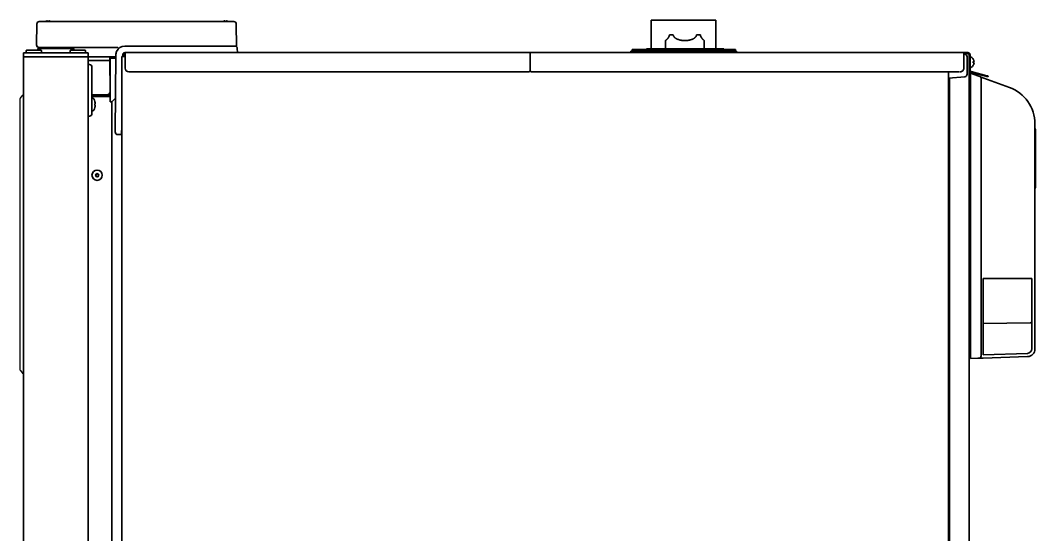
# Model space of a CAD drawing. Extents: x 6327 to 10269, y -393 to 3371.
# Drawn here: x 7394 to 8180, y 1882 to 2281 of the extents above; entities that cross this region are included whole.
import ezdxf

# ---------------------------------------------------------------- set-up
doc = ezdxf.new("R2010")
doc.units = 0
doc.header["$LTSCALE"] = 5
doc.layers.add('1', color=7, linetype='CONTINUOUS', true_color=0xffffff)
doc.layers.add('GEOM', color=7, linetype='CONTINUOUS')

msp = doc.modelspace()

# ---------------------------------------------------------------- linework, layer by layer
at = {"layer": '1', "color": 7, "linetype": 'Continuous', "lineweight": 35}
for p, q in [((7907.07, 2280.53), (7882.07, 2280.53)), ((7882.07, 2280.53), (7882.07, 2258.53)), ((7932.07, 2280.53), (7907.07, 2280.53)), ((7932.07, 2258.53), (7932.07, 2280.53)), ((7406.07, 2261.53), (7406.35, 2277.66)), ((7408.25, 2279.53), (7413.35, 2279.53)), ((7413.35, 2279.53), (7469.88, 2279.53)), ((7469.88, 2279.53), (7473.88, 2279.53)), ((7473.88, 2279.53), (7553.72, 2279.53)), ((7553.72, 2279.53), (7558.82, 2279.53)), ((7560.72, 2277.66), (7561.03, 2259.88)), ((7893.07, 2264.92), (7893.07, 2258.53)), ((7896.07, 2269.33), (7899.07, 2269.33)), ((7917.07, 2269.33), (7920.07, 2269.33)), ((7923.07, 2258.53), (7923.07, 2264.92)), ((7398.32, 2257.28), (7398.07, 2257.03)), ((7398.07, 2255.53), (7398.07, 2257.03)), ((7398.32, 2257.28), (7409.82, 2257.28)), ((7406.08, 2261.46), (7406.07, 2261.53)), ((7407.11, 2257.28), (7407.13, 2258.28)), ((7407.63, 2258.78), (7434.52, 2258.78)), ((7413.07, 2259.53), (7408.07, 2259.53)), ((7409.82, 2257.28), (7410.07, 2257.03)), ((7410.07, 2255.53), (7410.07, 2257.03)), ((7468.24, 2259.53), (7413.07, 2259.53)), ((7432.32, 2257.28), (7432.07, 2257.03)), ((7432.07, 2255.53), (7432.07, 2257.03)), ((7432.32, 2257.28), (7443.82, 2257.28)), ((7435.04, 2257.28), (7435.02, 2258.28)), ((7443.82, 2257.28), (7444.07, 2257.03)), ((7444.07, 2255.53), (7444.07, 2257.03)), ((7474.56, 2260.53), (7554.56, 2260.53)), ((7554.56, 2260.53), (7559.56, 2260.53)), ((7561.56, 2258.56), (7561.62, 2255.53)), ((7866.12, 2256.53), (7866.12, 2255.53)), ((7866.12, 2256.53), (7877.27, 2256.53)), ((7878.27, 2258.03), (7867.12, 2258.03)), ((7867.12, 2258.03), (7867.12, 2256.53)), ((7939.27, 2257.53), (7877.27, 2257.53)), ((7877.27, 2257.53), (7877.27, 2256.53)), ((7939.27, 2256.53), (7877.27, 2256.53)), ((7877.27, 2256.53), (7877.27, 2255.53)), ((7878.27, 2258.53), (7938.27, 2258.53)), ((7878.27, 2258.53), (7878.27, 2257.53)), ((7938.27, 2257.53), (7938.27, 2258.53)), ((7947.12, 2258.03), (7938.27, 2258.03)), ((7939.27, 2256.53), (7939.27, 2257.53)), ((7939.27, 2255.53), (7939.27, 2256.53)), ((7939.27, 2256.53), (7948.12, 2256.53)), ((7947.12, 2256.53), (7947.12, 2258.03)), ((7948.12, 2255.53), (7948.12, 2256.53)), ((7396.07, 2255.28), (7396.07, 2252.28)), ((7396.07, 2255.28), (7446.07, 2255.28)), ((7396.07, 1400.78), (7396.07, 2252.28)), ((7396.07, 2252.28), (7446.07, 2252.28)), ((7398.32, 2255.28), (7398.07, 2255.53)), ((7409.82, 2255.28), (7410.07, 2255.53)), ((7432.32, 2255.28), (7432.07, 2255.53)), ((7443.82, 2255.28), (7444.07, 2255.53)), ((7446.07, 2255.28), (7446.07, 2252.28)), ((7446.07, 1400.78), (7446.07, 2252.28)), ((7446.07, 2252.28), (7462.52, 2252.28)), ((7446.07, 2249.28), (7462.82, 2249.28)), ((7466.42, 2252.28), (7462.52, 2252.28)), ((7462.77, 2252.03), (7462.82, 2249.28)), ((7463.07, 2226.28), (7462.88, 2248.78)), ((7463.22, 2217.28), (7463.22, 2251.28)), ((7467.54, 2251.28), (7463.22, 2251.28)), ((7466.45, 2252.28), (7466.41, 2252.28)), ((7467.04, 2194.04), (7467.56, 2253.59)), ((7472.07, 1374.13), (7472.07, 2252.53)), ((7473.87, 2252.53), (7472.07, 2252.53)), ((7472.87, 2252.53), (7472.87, 2253.73)), ((7473.67, 2252.53), (7473.67, 2253.73)), ((7474.67, 2255.53), (7474.67, 2253.63)), ((7474.67, 2255.53), (8124.07, 2255.53)), ((7474.67, 2253.63), (7474.67, 2243.52)), ((7788.37, 2255.53), (7788.37, 2253.63)), ((7788.37, 2253.63), (7788.37, 2241.52)), ((8124.07, 2255.53), (8126.24, 2255.53)), ((8124.07, 2253.63), (8124.07, 2255.53)), ((8126.61, 2254.73), (8124.07, 2254.73)), ((8124.07, 2254.31), (8124.64, 2254.29)), ((8124.07, 2243.52), (8124.07, 2253.63)), ((8126.57, 2252.29), (8126.57, 2243.57)), ((8128.07, 2241.91), (8128.07, 2253.73)), ((8128.87, 2253.73), (8128.87, 2241.91)), ((8129.47, 2252.03), (8129.27, 2252.03)), ((8131.32, 2250.33), (8131.35, 2250.33)), ((7447.11, 2246.26), (7446.07, 2246.28)), ((7449.07, 2244.26), (7449.07, 2208.29)), ((7463.22, 2242.78), (7462.93, 2242.78)), ((7477.67, 2240.53), (7787.37, 2240.53)), ((7789.37, 2240.53), (8120.77, 2240.53)), ((8112.07, 2238.19), (8112.07, 2240.53)), ((8126.57, 2243.57), (8126.57, 2238.83)), ((8128.07, 2241.91), (8128.87, 2241.91)), ((8128.07, 2241.9), (8128.07, 1388.23)), ((8129.27, 2244.03), (8129.47, 2244.03)), ((8129.61, 2240.94), (8129.41, 2240.17)), ((8129.61, 2240.94), (8141.92, 2237.64)), ((8131.35, 2245.73), (8131.32, 2245.73)), ((8112.07, 2238.19), (8112.07, 1374.13)), ((8124.75, 2236.83), (8112.07, 2235.73)), ((8112.87, 1374.53), (8112.87, 2235.8)), ((8129.07, 2237.42), (8129.07, 2239.53)), ((8129.07, 2239.53), (8135.52, 2237.18)), ((8129.07, 2237.42), (8129.07, 2020.52)), ((8141.71, 2236.87), (8129.41, 2240.17)), ((8135.52, 2237.18), (8136.35, 2236.88)), ((8136.35, 2236.88), (8137.44, 2236.48)), ((8137.4, 2020.76), (8137.4, 2235)), ((8137.44, 2236.48), (8139.52, 2235.72)), ((8139.52, 2235.72), (8159.33, 2228.51)), ((8142.56, 2236.64), (8141.71, 2236.87)), ((8141.92, 2237.64), (8142.77, 2237.42)), ((8142.77, 2237.42), (8142.56, 2236.64)), ((7463.22, 2227.78), (7463.06, 2227.78)), ((7463.22, 2227.28), (7463.06, 2227.28)), ((7463.07, 2225.28), (7463.07, 2226.28)), ((7463.07, 2226.28), (7463.22, 2226.28)), ((7449.07, 2222.78), (7460.57, 2222.78)), ((7449.07, 2222.33), (7462.68, 2222.33)), ((7461.77, 2221.53), (7449.07, 2221.53)), ((7449.37, 2220.28), (7449.07, 2220.28)), ((7451.27, 2217.58), (7451.28, 2217.58)), ((7459.07, 2222.33), (7459.07, 2222.78)), ((7462.68, 2221.53), (7461.77, 2221.53)), ((7462.68, 2222.33), (7462.68, 2221.53)), ((7463.22, 2222.33), (7462.68, 2222.33)), ((7463.22, 2224.33), (7462.86, 2224.33)), ((7463.6, 2217.28), (7463.22, 2217.28)), ((7464.48, 1866.71), (7464.48, 2217.57)), ((7467.27, 2220.32), (7464.66, 2217.72)), ((7449.37, 2210.28), (7449.07, 2210.28)), ((7451.28, 2212.98), (7451.27, 2212.98)), ((7451.52, 2215.85), (7451.53, 2215.88)), ((7447.11, 2206.29), (7446.07, 2206.28)), ((7472.08, 2198.9), (7472.02, 2192.03)), ((7472.03, 2193.79), (7472.07, 2193.79)), ((8179.07, 2200.32), (8179.07, 2026.07)), ((8179.64, 2196.31), (8179.07, 2196.31)), ((7472.02, 2192.03), (7469.04, 2192.03)), ((7472.07, 2192.03), (7472.02, 2192.03)), ((7472.07, 2192.79), (7472.03, 2192.79)), ((8179.64, 2181.47), (8179.57, 2181.47)), ((8179.57, 2173.53), (8179.07, 2173.53)), ((8179.57, 2165.58), (8179.64, 2165.58)), ((8179.07, 2150.74), (8179.64, 2150.74)), ((8176.57, 2080.59), (8138.91, 2080.59)), ((8138.91, 2021.37), (8138.91, 2080.59)), ((8176.57, 2026.07), (8176.57, 2080.59)), ((8175.59, 2046.34), (8138.93, 2045.7)), ((8129.07, 2018.53), (8129.07, 2020.52)), ((8138.91, 2021.37), (8173.2, 2022.57)), ((8134.91, 2018.73), (8129.07, 2018.53)), ((8135.74, 2018.76), (8134.91, 2018.73)), ((8136.83, 2018.8), (8135.74, 2018.76)), ((8138.91, 2018.87), (8136.83, 2018.8)), ((8173.28, 2020.07), (8138.91, 2018.87))]:
    msp.add_line(p, q, dxfattribs=at)
for radius in [4, 1.25, 1.15]:
    msp.add_circle((7453.07, 2160.53), radius, dxfattribs=at)
for centre, radius, start, end in [((7408.25, 2277.63), 1.9, 90, 179), ((7558.82, 2277.63), 1.9, 1, 90), ((7408.07, 2261.53), 2, 182, 270), ((7407.63, 2258.28), 0.5, 90, 179), ((7407.63, 2258.28), 0.5, 90, 179), ((7408.62, 2256.53), 3, 48.59005, 90), ((7433.52, 2256.53), 3, 90, 131.40995), ((7434.52, 2258.28), 0.5, 1, 90), ((7434.52, 2258.28), 0.5, 1, 90), ((7474.56, 2253.53), 7, 156.74874, 179.5), ((7474.56, 2253.53), 7, 90, 156.74874), ((7559.56, 2258.53), 2, 1, 90), ((7455.82, 2252.03), 0.25, 0, 90), ((7462.38, 2248.78), 0.5, 0.5, 90), ((7462.52, 2252.03), 0.25, 1, 90), ((7466.42, 2250.28), 2, 55.93647, 90), ((7472.8, 2252.48), 0.25, 93.65626, 179.5), ((7474.67, 2253.73), 1.8, 90, 180), ((7474.67, 2253.73), 1, 90, 180), ((8124.57, 2252.29), 2, 0, 88), ((8129.27, 2251.63), 0.4, 90, 180), ((8129.47, 2251.63), 0.4, 59.69882, 90), ((8127.25, 2247.83), 4.8, 31.34588, 59.69882), ((8127.57, 2248.03), 3.78, 0.00345, 7.60407), ((7447.07, 2244.26), 2, 0, 89), ((8129.27, 2244.43), 0.4, 180, 270), ((8129.47, 2244.43), 0.4, 270, 300.30118), ((8127.25, 2248.23), 4.8, 300.30118, 328.60739), ((8127.57, 2248.03), 3.78, 352.39595, 359.99653), ((8124.57, 2238.83), 2, 275, 0), ((7460.57, 2225.28), 2.5, 270, 0), ((8149.07, 2200.32), 30, 0, 70), ((7450.37, 2222.43), 1.3, 164.10431, 174.78409), ((7449.28, 2222.53), 0.2, 174.78409, 270), ((7449.37, 2219.03), 1.25, 28.60206, 90), ((7442.49, 2215.28), 9.08, 14.6676, 28.60206), ((7442.6, 2215.35), 8.95, 12.63084, 14.39435), ((7442.6, 2215.35), 8.95, 4.19923, 12.62565), ((7456.87, 2222.53), 0.2, 270, 5.21591), ((7455.77, 2222.43), 1.3, 5.21591, 15.89569), ((7461.77, 2217.53), 4, 76.89634, 90), ((7462.68, 2220.53), 1.8, 72.46092, 90), ((7462.68, 2220.53), 1, 57.15769, 90), ((7463.6, 2218.78), 1.5, 270, 315), ((7449.37, 2211.53), 1.25, 270, 331.39794), ((7442.49, 2215.28), 9.08, 331.39794, 345.3324), ((7442.49, 2215.28), 8.79, 357.39099, 2.60901), ((7442.6, 2215.2), 8.95, 345.60565, 347.36916), ((7442.6, 2215.2), 8.95, 347.37435, 355.80077), ((7442.61, 2215.35), 8.94, 3.35027, 4.19291), ((7442.61, 2215.2), 8.94, 355.80709, 356.64973), ((7447.07, 2208.29), 2, 271, 0), ((7469.04, 2194.03), 2, 179.5, 270), ((8175.57, 2047.34), 1, 271, 0), ((8173.07, 2026.07), 3.5, 272, 0), ((8173.07, 2026.07), 6, 272, 0)]:
    msp.add_arc(centre, radius, start, end, dxfattribs=at)
for centre, major_axis, ratio, start_param, end_param in [((7468.24, 2257.53), (-1.41, 1.41), 1, -1.570796, -0.785398), ((7477.67, 2243.52), (3, 0), 0.99863, 3.141593, 4.712389), ((7787.37, 2241.52), (1, 0), 0.99863, 4.712389, 6.283185), ((7789.37, 2241.52), (-1, 0), 0.99863, 0, 1.570796), ((8121.07, 2243.52), (-3, 0), 0.99863, 1.570796, 3.141593), ((8135.67, 2235), (0.68, 1.88), 0.852031, -1.270087, 0), ((8135.67, 2020.76), (-0.07, 2), 0.865893, 3.141593, 4.682161)]:
    msp.add_ellipse(centre, major_axis=major_axis, ratio=ratio, start_param=start_param, end_param=end_param, dxfattribs=at)
for points in [[(7414.07, 2280.02), (7414.02, 2280.01), (7413.91, 2279.98), (7413.75, 2279.93), (7413.59, 2279.87), (7413.43, 2279.81), (7413.28, 2279.74), (7413.13, 2279.67), (7412.96, 2279.58), (7412.84, 2279.51), (7412.77, 2279.47)], [(7414.57, 2280.02), (7414.55, 2280.02), (7414.5, 2280.03), (7414.43, 2280.04), (7414.36, 2280.04), (7414.29, 2280.04), (7414.22, 2280.04), (7414.14, 2280.03), (7414.1, 2280.02), (7414.07, 2280.02)], [(7416.07, 2280.02), (7416.05, 2280.03), (7416, 2280.03), (7415.92, 2280.04), (7415.85, 2280.04), (7415.78, 2280.04), (7415.71, 2280.04), (7415.64, 2280.03), (7415.6, 2280.02), (7415.57, 2280.02)], [(7415.57, 2280.02), (7415.57, 2280.01), (7415.57, 2279.98), (7415.57, 2279.93), (7415.57, 2279.87), (7415.57, 2279.81), (7415.57, 2279.74), (7415.57, 2279.67), (7415.57, 2279.58), (7415.57, 2279.51), (7415.57, 2279.47)], [(7552.07, 2280.02), (7552.05, 2280.02), (7552, 2280.03), (7551.93, 2280.04), (7551.86, 2280.04), (7551.79, 2280.04), (7551.72, 2280.04), (7551.64, 2280.03), (7551.6, 2280.02), (7551.57, 2280.02)], [(7553.57, 2280.02), (7553.55, 2280.03), (7553.5, 2280.03), (7553.42, 2280.04), (7553.35, 2280.04), (7553.28, 2280.04), (7553.21, 2280.04), (7553.14, 2280.03), (7553.1, 2280.02), (7553.07, 2280.02)], [(7553.07, 2280.02), (7553.07, 2280.01), (7553.07, 2279.98), (7553.07, 2279.93), (7553.07, 2279.87), (7553.07, 2279.81), (7553.07, 2279.74), (7553.07, 2279.67), (7553.07, 2279.58), (7553.07, 2279.51), (7553.07, 2279.47)], [(8127.07, 2255.53), (8126.79, 2255.53), (8126.51, 2255.53), (8126.24, 2255.53)], [(8126.61, 2254.73), (8126.76, 2254.73), (8126.92, 2254.73), (8127.07, 2254.73)], [(8131.87, 2249.03), (8131.85, 2249.08), (8131.83, 2249.19), (8131.77, 2249.35), (8131.72, 2249.51), (8131.66, 2249.66), (8131.59, 2249.82), (8131.52, 2249.97), (8131.43, 2250.14), (8131.36, 2250.26), (8131.32, 2250.33)], [(8131.87, 2248.53), (8131.87, 2248.55), (8131.88, 2248.6), (8131.88, 2248.67), (8131.88, 2248.74), (8131.88, 2248.81), (8131.88, 2248.88), (8131.88, 2248.95), (8131.87, 2249), (8131.87, 2249.03)], [(8131.87, 2247.53), (8131.85, 2247.53), (8131.83, 2247.53), (8131.77, 2247.53), (8131.72, 2247.53), (8131.66, 2247.53), (8131.59, 2247.53), (8131.52, 2247.53), (8131.43, 2247.53), (8131.36, 2247.53), (8131.32, 2247.53)], [(8131.87, 2247.03), (8131.87, 2247.05), (8131.88, 2247.1), (8131.88, 2247.18), (8131.88, 2247.25), (8131.88, 2247.32), (8131.88, 2247.39), (8131.88, 2247.46), (8131.87, 2247.5), (8131.87, 2247.53)], [(7451.52, 2214.7), (7451.46, 2214.78), (7451.36, 2214.83), (7451.27, 2214.88)], [(7451.53, 2214.68), (7451.53, 2214.68), (7451.52, 2214.69), (7451.52, 2214.7)]]:
    msp.add_open_spline(points, degree=3, dxfattribs=at)
for points, knots in [([(7414.57, 2279.53), (7414.57, 2279.63), (7414.57, 2279.72), (7414.57, 2279.84), (7414.57, 2279.88), (7414.57, 2279.96), (7414.57, 2279.99), (7414.57, 2280.02)], [0, 0, 0, 0, 0.457375, 0.457375, 0.728688, 0.728688, 1, 1, 1, 1]), ([(7417.28, 2279.53), (7417.1, 2279.63), (7416.93, 2279.72), (7416.64, 2279.84), (7416.53, 2279.88), (7416.3, 2279.96), (7416.19, 2279.99), (7416.07, 2280.02)], [0, 0, 0, 0, 0.457379, 0.457379, 0.728689, 0.728689, 1, 1, 1, 1]), ([(7551.57, 2280.02), (7551.52, 2280.01), (7551.41, 2279.98), (7551.25, 2279.93), (7551.09, 2279.87), (7550.93, 2279.81), (7550.78, 2279.74), (7550.63, 2279.67), (7550.49, 2279.6), (7550.4, 2279.55), (7550.38, 2279.53)], [0, 0, 0, 0, 0.134116, 0.268232, 0.402347, 0.536463, 0.670579, 0.804695, 0.938811, 1, 1, 1, 1]), ([(7552.07, 2279.53), (7552.07, 2279.63), (7552.07, 2279.72), (7552.07, 2279.84), (7552.07, 2279.88), (7552.07, 2279.96), (7552.07, 2279.99), (7552.07, 2280.02)], [0, 0, 0, 0, 0.457375, 0.457375, 0.728688, 0.728688, 1, 1, 1, 1]), ([(7554.87, 2279.47), (7554.67, 2279.6), (7554.46, 2279.7), (7554.14, 2279.84), (7554.03, 2279.88), (7553.8, 2279.96), (7553.69, 2279.99), (7553.57, 2280.02)], [0, 0, 0, 0, 0.5, 0.5, 0.75, 0.75, 1, 1, 1, 1]), ([(7896.07, 2269.33), (7896.07, 2269.27), (7896.07, 2269.21), (7896.06, 2269.09), (7896.06, 2269.03), (7896.04, 2268.85), (7896.02, 2268.74), (7895.97, 2268.51), (7895.93, 2268.4), (7895.86, 2268.2), (7895.83, 2268.1), (7895.76, 2267.95), (7895.74, 2267.91), (7895.7, 2267.82), (7895.68, 2267.77), (7895.61, 2267.64), (7895.56, 2267.55), (7895.47, 2267.39), (7895.42, 2267.31), (7895.32, 2267.16), (7895.27, 2267.09), (7895.19, 2266.99), (7895.17, 2266.95), (7895.12, 2266.89), (7895.09, 2266.85), (7895.02, 2266.76), (7894.97, 2266.69), (7894.82, 2266.51), (7894.72, 2266.4), (7894.54, 2266.19), (7894.44, 2266.09), (7894.27, 2265.91), (7894.18, 2265.83), (7894.06, 2265.71), (7894.02, 2265.67), (7893.94, 2265.59), (7893.9, 2265.56), (7893.79, 2265.46), (7893.73, 2265.39), (7893.54, 2265.22), (7893.43, 2265.13), (7893.3, 2265.01), (7893.26, 2264.98), (7893.21, 2264.94), (7893.18, 2264.92), (7893.16, 2264.9), (7893.15, 2264.89), (7893.15, 2264.89), (7893.1, 2264.84), (7893.07, 2264.83), (7893.07, 2264.83), (7893.07, 2264.83), (7893.07, 2264.83)], [0, 0, 0, 0, 0.015609, 0.015609, 0.031219, 0.031219, 0.062438, 0.062438, 0.093657, 0.093657, 0.124876, 0.124876, 0.140485, 0.140485, 0.156095, 0.156095, 0.187314, 0.187314, 0.218533, 0.218533, 0.249751, 0.249751, 0.265361, 0.265361, 0.28097, 0.28097, 0.312189, 0.312189, 0.374627, 0.374627, 0.437065, 0.437065, 0.499503, 0.499503, 0.530722, 0.530722, 0.561941, 0.561941, 0.624379, 0.624379, 0.749254, 0.749254, 0.811692, 0.811692, 0.842911, 0.858521, 0.858521, 0.87413, 0.87413, 0.999006, 0.999006, 1, 1, 1, 1]), ([(7917.07, 2269.33), (7917.07, 2269.27), (7917.07, 2269.21), (7917.06, 2269.09), (7917.05, 2269.03), (7917.03, 2268.85), (7917, 2268.74), (7916.93, 2268.51), (7916.89, 2268.4), (7916.79, 2268.2), (7916.73, 2268.1), (7916.65, 2267.96), (7916.62, 2267.91), (7916.55, 2267.82), (7916.52, 2267.77), (7916.42, 2267.64), (7916.35, 2267.55), (7916.2, 2267.39), (7916.13, 2267.32), (7915.97, 2267.17), (7915.89, 2267.09), (7915.76, 2266.99), (7915.72, 2266.95), (7915.64, 2266.89), (7915.59, 2266.85), (7915.46, 2266.76), (7915.38, 2266.69), (7915.11, 2266.51), (7914.92, 2266.4), (7914.54, 2266.19), (7914.34, 2266.1), (7913.95, 2265.91), (7913.74, 2265.83), (7913.43, 2265.71), (7913.32, 2265.67), (7913.11, 2265.6), (7913, 2265.56), (7912.68, 2265.46), (7912.46, 2265.4), (7911.8, 2265.22), (7911.35, 2265.13), (7910.67, 2265.01), (7910.43, 2264.98), (7910.09, 2264.94), (7909.91, 2264.92), (7909.73, 2264.9), (7909.61, 2264.89), (7909.56, 2264.89), (7909.26, 2264.86), (7909.02, 2264.85), (7908.55, 2264.83), (7908.31, 2264.83), (7907.59, 2264.83), (7907.12, 2264.84), (7906.41, 2264.9), (7906.18, 2264.92), (7905.72, 2264.98), (7905.49, 2265.01), (7905.14, 2265.07), (7904.97, 2265.1), (7904.8, 2265.13), (7904.68, 2265.16), (7904.63, 2265.17), (7904.34, 2265.23), (7903.89, 2265.33), (7903.46, 2265.46), (7903.03, 2265.6), (7902.82, 2265.67), (7902.41, 2265.83), (7902.21, 2265.91), (7901.81, 2266.09), (7901.61, 2266.19), (7901.37, 2266.32), (7901.33, 2266.35), (7901.23, 2266.4), (7901.18, 2266.43), (7901.04, 2266.52), (7900.95, 2266.57), (7900.68, 2266.75), (7900.51, 2266.88), (7900.3, 2267.06), (7900.26, 2267.09), (7900.18, 2267.17), (7900.14, 2267.2), (7900.02, 2267.32), (7899.94, 2267.39), (7899.8, 2267.56), (7899.73, 2267.64), (7899.59, 2267.81), (7899.53, 2267.91), (7899.46, 2268.03), (7899.44, 2268.05), (7899.41, 2268.1), (7899.37, 2268.17), (7899.33, 2268.25), (7899.26, 2268.4), (7899.22, 2268.51), (7899.17, 2268.68), (7899.15, 2268.74), (7899.12, 2268.85), (7899.11, 2268.91), (7899.08, 2269.09), (7899.07, 2269.21), (7899.07, 2269.33)], [0, 0, 0, 0, 0.007812, 0.007812, 0.015625, 0.015625, 0.03125, 0.03125, 0.046875, 0.046875, 0.0625, 0.0625, 0.070312, 0.070312, 0.078125, 0.078125, 0.09375, 0.09375, 0.109375, 0.109375, 0.125, 0.125, 0.132813, 0.132813, 0.140625, 0.140625, 0.15625, 0.15625, 0.1875, 0.1875, 0.21875, 0.21875, 0.25, 0.25, 0.265625, 0.265625, 0.28125, 0.28125, 0.3125, 0.3125, 0.375, 0.375, 0.40625, 0.40625, 0.421875, 0.429688, 0.429688, 0.4375, 0.4375, 0.46875, 0.46875, 0.5, 0.5, 0.5625, 0.5625, 0.59375, 0.59375, 0.625, 0.625, 0.640625, 0.648437, 0.648437, 0.65625, 0.65625, 0.6875, 0.71875, 0.71875, 0.75, 0.75, 0.78125, 0.78125, 0.8125, 0.8125, 0.820312, 0.820312, 0.828125, 0.828125, 0.84375, 0.84375, 0.875, 0.875, 0.882812, 0.882812, 0.890625, 0.890625, 0.90625, 0.90625, 0.921875, 0.921875, 0.9375, 0.9375, 0.941406, 0.941406, 0.945312, 0.953125, 0.953125, 0.96875, 0.96875, 0.976562, 0.976562, 0.984375, 0.984375, 1, 1, 1, 1]), ([(7923.07, 2264.83), (7923.07, 2264.83), (7923.07, 2264.83), (7923.07, 2264.83), (7923.05, 2264.84), (7922.99, 2264.89), (7922.98, 2264.9), (7922.95, 2264.93), (7922.91, 2264.96), (7922.85, 2265.01), (7922.72, 2265.13), (7922.61, 2265.22), (7922.42, 2265.39), (7922.35, 2265.46), (7922.24, 2265.56), (7922.21, 2265.59), (7922.13, 2265.67), (7922.09, 2265.71), (7921.96, 2265.83), (7921.88, 2265.91), (7921.7, 2266.09), (7921.61, 2266.19), (7921.42, 2266.4), (7921.33, 2266.51), (7921.18, 2266.69), (7921.13, 2266.76), (7921.03, 2266.89), (7920.98, 2266.95), (7920.88, 2267.09), (7920.83, 2267.16), (7920.73, 2267.32), (7920.68, 2267.39), (7920.61, 2267.52), (7920.58, 2267.56), (7920.54, 2267.64), (7920.51, 2267.68), (7920.45, 2267.82), (7920.4, 2267.91), (7920.32, 2268.1), (7920.28, 2268.2), (7920.24, 2268.32), (7920.23, 2268.35), (7920.21, 2268.4), (7920.21, 2268.43), (7920.18, 2268.51), (7920.17, 2268.57), (7920.13, 2268.73), (7920.11, 2268.85), (7920.09, 2269), (7920.09, 2269.03), (7920.08, 2269.09), (7920.08, 2269.12), (7920.08, 2269.21), (7920.07, 2269.27), (7920.07, 2269.33)], [0, 0, 0, 0, 0.001285, 0.001285, 0.126125, 0.126125, 0.157334, 0.157334, 0.188544, 0.250964, 0.250964, 0.375803, 0.375803, 0.438223, 0.438223, 0.469433, 0.469433, 0.500643, 0.500643, 0.563062, 0.563062, 0.625482, 0.625482, 0.687902, 0.687902, 0.719111, 0.719111, 0.750321, 0.750321, 0.781531, 0.781531, 0.812741, 0.812741, 0.828346, 0.828346, 0.843951, 0.843951, 0.875161, 0.875161, 0.90637, 0.90637, 0.914173, 0.914173, 0.921975, 0.921975, 0.93758, 0.93758, 0.96879, 0.96879, 0.976593, 0.976593, 0.984395, 0.984395, 1, 1, 1, 1]), ([(7474.73, 2253.65), (7474.69, 2253.61), (7474.66, 2253.57), (7474.58, 2253.48), (7474.54, 2253.43), (7474.48, 2253.35), (7474.46, 2253.32), (7474.41, 2253.27), (7474.39, 2253.24), (7474.29, 2253.1), (7474.21, 2252.99), (7474.04, 2252.76), (7473.96, 2252.64), (7473.87, 2252.53)], [0, 0, 0, 0, 0.123449, 0.123449, 0.269541, 0.269541, 0.342587, 0.342587, 0.415633, 0.415633, 0.707816, 0.707816, 1, 1, 1, 1]), ([(8127.07, 2255.53), (8127.18, 2255.53), (8127.29, 2255.52), (8127.45, 2255.49), (8127.5, 2255.47), (8127.58, 2255.45), (8127.6, 2255.45), (8127.65, 2255.43), (8127.68, 2255.42), (8127.8, 2255.38), (8127.89, 2255.33), (8128.07, 2255.23), (8128.15, 2255.17), (8128.22, 2255.11)], [0, 0, 0, 0, 0.25, 0.25, 0.375, 0.375, 0.4375, 0.4375, 0.5, 0.5, 0.75, 0.75, 1, 1, 1, 1]), ([(8127.71, 2254.5), (8127.67, 2254.53), (8127.63, 2254.56), (8127.54, 2254.61), (8127.49, 2254.64), (8127.42, 2254.66), (8127.41, 2254.67), (8127.38, 2254.68), (8127.34, 2254.69), (8127.3, 2254.7), (8127.2, 2254.72), (8127.14, 2254.73), (8127.07, 2254.73)], [0, 0, 0, 0, 0.25, 0.25, 0.5, 0.5, 0.5625, 0.5625, 0.625, 0.75, 0.75, 1, 1, 1, 1]), ([(8128.07, 2253.73), (8128.07, 2253.76), (8128.07, 2253.8), (8128.06, 2253.87), (8128.05, 2253.95), (8128.03, 2254.02), (8128.01, 2254.07), (8128.01, 2254.08), (8127.99, 2254.12), (8127.99, 2254.14), (8127.96, 2254.19), (8127.94, 2254.22), (8127.91, 2254.28), (8127.89, 2254.31), (8127.82, 2254.4), (8127.77, 2254.45), (8127.71, 2254.5)], [0, 0, 0, 0, 0.125, 0.125, 0.25, 0.375, 0.375, 0.4375, 0.4375, 0.5, 0.5, 0.625, 0.625, 0.75, 0.75, 1, 1, 1, 1]), ([(8128.22, 2255.11), (8128.32, 2255.03), (8128.41, 2254.93), (8128.53, 2254.78), (8128.57, 2254.72), (8128.62, 2254.64), (8128.64, 2254.61), (8128.67, 2254.55), (8128.69, 2254.52), (8128.76, 2254.37), (8128.8, 2254.25), (8128.84, 2254.06), (8128.85, 2253.99), (8128.87, 2253.89), (8128.87, 2253.86), (8128.87, 2253.79), (8128.87, 2253.76), (8128.87, 2253.73)], [0, 0, 0, 0, 0.25, 0.25, 0.375, 0.375, 0.4375, 0.4375, 0.5, 0.5, 0.75, 0.75, 0.875, 0.875, 0.9375, 0.9375, 1, 1, 1, 1]), ([(8131.32, 2248.53), (8131.44, 2248.53), (8131.55, 2248.53), (8131.69, 2248.53), (8131.73, 2248.53), (8131.81, 2248.53), (8131.84, 2248.53), (8131.87, 2248.53)], [0, 0, 0, 0, 0.5, 0.5, 0.75, 0.75, 1, 1, 1, 1]), ([(7462.94, 2241.78), (7462.98, 2241.78), (7463.05, 2241.78), (7463.13, 2241.78), (7463.18, 2241.78), (7463.2, 2241.78), (7463.21, 2241.78), (7463.22, 2241.78), (7463.22, 2241.78)], [0, 0, 0, 0, 0.410578, 0.72923, 0.845892, 0.930928, 0.982582, 1, 1, 1, 1]), ([(8129.41, 2240.17), (8129.31, 2240.19), (8129.22, 2240.23), (8129.09, 2240.29), (8129.04, 2240.31), (8128.96, 2240.36), (8128.91, 2240.38), (8128.79, 2240.47), (8128.71, 2240.53), (8128.57, 2240.66), (8128.51, 2240.73), (8128.38, 2240.89), (8128.33, 2240.97), (8128.24, 2241.15), (8128.2, 2241.24), (8128.16, 2241.35), (8128.15, 2241.38), (8128.14, 2241.42), (8128.13, 2241.45), (8128.11, 2241.52), (8128.1, 2241.57), (8128.08, 2241.71), (8128.07, 2241.81), (8128.07, 2241.91)], [0, 0, 0, 0, 0.125, 0.125, 0.1875, 0.1875, 0.25, 0.25, 0.375, 0.375, 0.5, 0.5, 0.625, 0.625, 0.75, 0.75, 0.78125, 0.78125, 0.8125, 0.8125, 0.875, 0.875, 1, 1, 1, 1]), ([(8128.87, 2241.91), (8128.87, 2241.88), (8128.87, 2241.84), (8128.88, 2241.8), (8128.88, 2241.77), (8128.88, 2241.76), (8128.9, 2241.69), (8128.91, 2241.64), (8128.96, 2241.48), (8129.01, 2241.39), (8129.15, 2241.21), (8129.23, 2241.14), (8129.36, 2241.05), (8129.42, 2241.01), (8129.48, 2240.99), (8129.51, 2240.98), (8129.52, 2240.97), (8129.56, 2240.96), (8129.59, 2240.95), (8129.61, 2240.94)], [0, 0, 0, 0, 0.0625, 0.09375, 0.09375, 0.125, 0.125, 0.25, 0.25, 0.5, 0.5, 0.75, 0.75, 0.875, 0.90625, 0.90625, 0.9375, 0.9375, 1, 1, 1, 1]), ([(8131.32, 2245.73), (8131.44, 2245.93), (8131.55, 2246.14), (8131.69, 2246.46), (8131.73, 2246.57), (8131.81, 2246.8), (8131.84, 2246.91), (8131.87, 2247.03)], [0, 0, 0, 0, 0.5, 0.5, 0.75, 0.75, 1, 1, 1, 1]), ([(7463.22, 2221.31), (7463.18, 2221.32), (7463, 2221.36), (7462.82, 2221.4), (7462.68, 2221.42)], [0, 0, 0, 0, 0.24515, 1, 1, 1, 1]), ([(7451.27, 2215.68), (7451.3, 2215.69), (7451.39, 2215.74), (7451.48, 2215.79), (7451.52, 2215.85)], [0, 0, 0, 0, 0.314454, 1, 1, 1, 1]), ([(8179.57, 2196.31), (8179.57, 2196.31), (8179.57, 2196.28), (8179.57, 2196.06), (8179.57, 2195.41), (8179.57, 2194.62), (8179.57, 2193.87), (8179.57, 2193.27), (8179.57, 2192.61), (8179.57, 2191.64), (8179.57, 2190.23), (8179.57, 2188.19), (8179.57, 2185.83), (8179.57, 2183.14), (8179.57, 2179.43), (8179.57, 2175.81), (8179.57, 2173.53)], [0, 0, 0, 0, 0.034207, 0.146688, 0.252216, 0.349395, 0.3946, 0.437484, 0.479307, 0.521207, 0.60434, 0.684977, 0.761127, 0.831047, 0.893743, 1, 1, 1, 1]), ([(8179.57, 2173.53), (8179.57, 2171.25), (8179.57, 2167.62), (8179.57, 2163.92), (8179.57, 2161.22), (8179.57, 2158.86), (8179.57, 2156.83), (8179.57, 2155.42), (8179.57, 2154.44), (8179.57, 2153.78), (8179.57, 2153.18), (8179.57, 2152.43), (8179.57, 2151.64), (8179.57, 2151), (8179.57, 2150.77), (8179.57, 2150.74), (8179.57, 2150.74)], [0, 0, 0, 0, 0.106257, 0.168953, 0.238873, 0.315023, 0.39566, 0.478793, 0.520693, 0.562516, 0.6054, 0.650605, 0.747784, 0.853312, 0.965793, 1, 1, 1, 1])]:
    msp.add_open_spline(points, degree=3, knots=knots, dxfattribs=at)
at = {"layer": 'GEOM', "color": 7, "linetype": 'Continuous'}
for p, q in [((7393.57, 2009.63), (7393.57, 2219.92)), ((7393.66, 2220.2), (7394.92, 2222.06)), ((7396.07, 2222.28), (7395.34, 2222.28)), ((7396.07, 2007.28), (7396.07, 2222.28)), ((7393.66, 2009.35), (7394.92, 2007.49)), ((7396.07, 2007.28), (7395.34, 2007.28))]:
    msp.add_line(p, q, dxfattribs=at)
for centre, start, end in [((7394.07, 2219.92), 145.71312, 180), ((7395.34, 2221.78), 90, 145.71312), ((7394.07, 2009.63), 180, 214.28688), ((7395.34, 2007.78), 214.28688, 270)]:
    msp.add_arc(centre, 0.5, start, end, dxfattribs=at)

doc.saveas('drawing.dxf')
